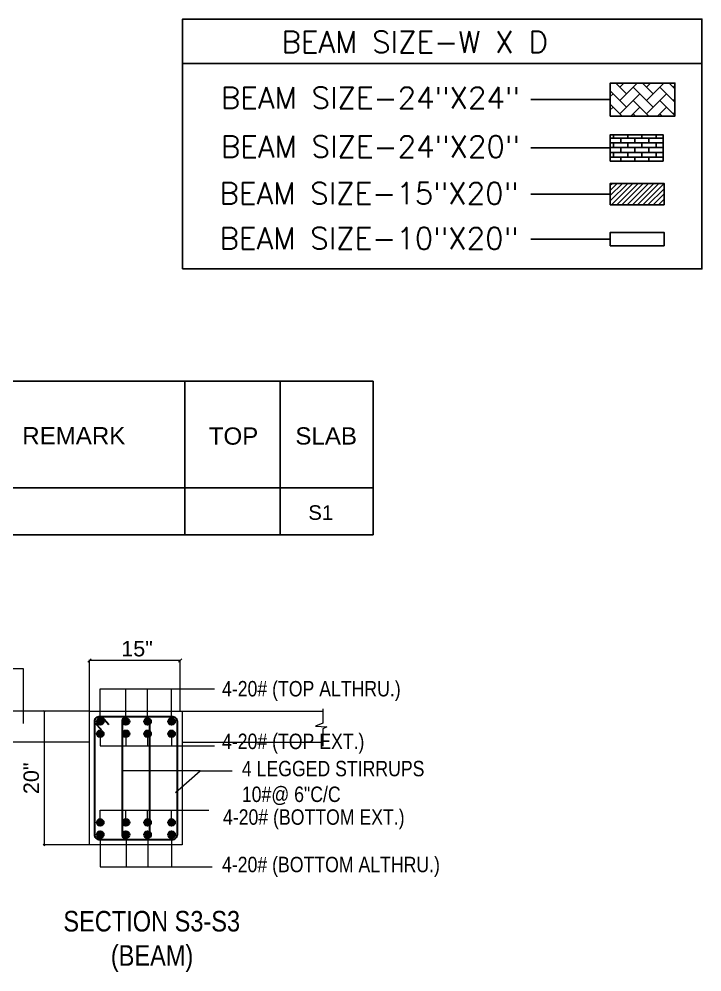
# Model space of a CAD drawing. Header units: inches. Extents: x 1182429 to 1211915, y -922309 to -906718.
# Drawn here: x 1185376 to 1186533, y -922305 to -920690 of the extents above; entities that cross this region are included whole.
import ezdxf
from ezdxf.enums import TextEntityAlignment as Align

# ---------------------------------------------------------------- set-up
doc = ezdxf.new("R2010")
doc.units = ezdxf.units.IN
doc.header["$LTSCALE"] = 6
doc.linetypes.add('CONTINOUS', pattern=[2000000.0, 1000000.0, 1000000.0])
doc.linetypes.add('DASHED', pattern=[0.75, 0.5, -0.25])
for name, color, linetype in [('A-CUTOUT', 3, 'CONTINOUS'), ('DIM', 7, 'Continuous'), ('door', 5, 'Continuous'), ('FITTING', 24, 'Continuous'), ('RE', 7, 'Continuous'), ('WAL', 7, 'Continuous')]:
    doc.layers.add(name, color=color, linetype=linetype)
for name, color, linetype, lineweight in [('Base Beam', 1, 'DASHED', 20), ('DIM 1', 10, 'Continuous', 15), ('HAT', 251, 'Continuous', 0), ('plan', 7, 'Continuous', 5), ('REINF', 5, 'Continuous', 30), ('TEX', 250, 'Continuous', 30), ('txt3', 3, 'Continuous', 9), ('W', 250, 'Continuous', 5)]:
    doc.layers.add(name, color=color, linetype=linetype, lineweight=lineweight)
doc.styles.add('A', font='arial.ttf')
doc.styles.add('ARI', font='arial.ttf')
doc.styles.add('ROMANS', font='romans.shx')
doc.dimstyles.new('Copy of AA', dxfattribs={"dimtxt": 15, "dimasz": 4, "dimexe": 5, "dimexo": 0, "dimgap": 0.09, "dimtad": 0, "dimdec": 0, "dimzin": 0, "dimdsep": 46, "dimlunit": 3, "dimtxsty": 'ARI', "dimblk": 'ARCHTICK', "dimcen": 0.09, "dimclrt": 7, "dimadec": 0, "dimazin": 0, "dimtfac": 1, "dimtdec": 0, "dimtofl": 0, "dimtmove": 0, "dimatfit": 3, "dimfxl": 0.18, "dimtolj": 1, "dimtzin": 0, "dimlwd": 9, "dimlwe": 9, "dimarcsym": 0})

# ---------------------------------------------------------------- blocks, each defined once
blk = doc.blocks.new('_ARCHTICK')
at = {"color": 0, "linetype": 'ByBlock', "const_width": 0.15}
blk.add_lwpolyline([(-0.5, -0.5), (0.5, 0.5)], dxfattribs=at)
blk = doc.blocks.new('_Oblique')
at = {"layer": 'DIM', "color": 0, "lineweight": -2}
blk.add_line((-0.5, -0.5), (0.5, 0.5), dxfattribs=at)

msp = doc.modelspace()

# ---------------------------------------------------------------- hatches: boundary and pattern name
at = {"layer": 'A-CUTOUT', "ltscale": 0.3}
h = msp.add_hatch(dxfattribs=at)
h.set_pattern_fill('AR-BRSTD', color=256, scale=3)
h.set_pattern_definition([(0, (618123.327, -414964.731), (0, 8.001), []), (90, (618123.327, -414964.731), (-12, 8.001), [8.001, -8.001])])
h.paths.add_polyline_path([(1186377.7, -920930.8), (1186467.1, -920930.8), (1186467.1, -920886.2), (1186377.7, -920886.2)])
at = {"layer": 'door', "ltscale": 0.3}
h = msp.add_hatch(dxfattribs=at)
h.set_pattern_fill('AR-HBONE', color=256, scale=4)
h.set_pattern_definition([(45, (617993.14, -415240.992), (2e-15, 22.627417), [48, -16]), (135, (618004.454, -415229.678), (2e-15, 22.627417), [48, -16])])
h.paths.add_polyline_path([(1186377.7, -920854.5), (1186487.2, -920854.5), (1186487.2, -920798.6), (1186377.7, -920798.6)])
at = {"layer": 'FITTING', "ltscale": 0.3}
h = msp.add_hatch(dxfattribs=at)
h.set_pattern_fill('ANSI31', color=256, scale=50)
h.set_pattern_definition([(45, (486390.643, -383839.887), (-4.419417382, 4.419417382), [])])
h.paths.add_polyline_path([(1186377.7, -921004.8), (1186468.9, -921004.8), (1186468.9, -920968.5), (1186377.7, -920968.5)])
at = {"layer": 'REINF', "ltscale": 0.3}
h = msp.add_hatch(color=256, dxfattribs=at)
h.dxf.hatch_style = 1
edge = h.paths.add_edge_path()
edge.add_arc((1185513.4, -921880.2), 5.75, 0, 360)
h = msp.add_hatch(color=256, dxfattribs=at)
h.dxf.hatch_style = 1
edge = h.paths.add_edge_path()
edge.add_arc((1185557, -921880.2), 5.75, 0, 360)
h = msp.add_hatch(color=256, dxfattribs=at)
h.dxf.hatch_style = 1
edge = h.paths.add_edge_path()
edge.add_arc((1185593.7, -921880.2), 5.75, 0, 360)
h = msp.add_hatch(color=256, dxfattribs=at)
h.dxf.hatch_style = 1
edge = h.paths.add_edge_path()
edge.add_arc((1185634.3, -921880.2), 5.75, 0, 360)
h = msp.add_hatch(color=256, dxfattribs=at)
h.dxf.hatch_style = 1
edge = h.paths.add_edge_path()
edge.add_arc((1185513.4, -921901), 5.75, 0, 360)
h = msp.add_hatch(color=256, dxfattribs=at)
h.dxf.hatch_style = 1
edge = h.paths.add_edge_path()
edge.add_arc((1185557, -921901), 5.75, 0, 360)
h = msp.add_hatch(color=256, dxfattribs=at)
h.dxf.hatch_style = 1
edge = h.paths.add_edge_path()
edge.add_arc((1185593.7, -921901), 5.75, 0, 360)
h = msp.add_hatch(color=256, dxfattribs=at)
h.dxf.hatch_style = 1
edge = h.paths.add_edge_path()
edge.add_arc((1185634.3, -921901), 5.75, 0, 360)
h = msp.add_hatch(color=256, dxfattribs=at)
h.dxf.hatch_style = 1
edge = h.paths.add_edge_path()
edge.add_arc((1185513.4, -922051.2), 5.75, 0, 360)
h = msp.add_hatch(color=256, dxfattribs=at)
h.dxf.hatch_style = 1
edge = h.paths.add_edge_path()
edge.add_arc((1185513.4, -922051.2), 5.75, 0, 360)
h = msp.add_hatch(color=256, dxfattribs=at)
h.dxf.hatch_style = 1
edge = h.paths.add_edge_path()
edge.add_arc((1185557, -922051.2), 5.75, 0, 360)
h = msp.add_hatch(color=256, dxfattribs=at)
h.dxf.hatch_style = 1
edge = h.paths.add_edge_path()
edge.add_arc((1185593.7, -922051.2), 5.75, 0, 360)
h = msp.add_hatch(color=256, dxfattribs=at)
h.dxf.hatch_style = 1
edge = h.paths.add_edge_path()
edge.add_arc((1185634.3, -922051.2), 5.75, 0, 360)
h = msp.add_hatch(color=256, dxfattribs=at)
h.dxf.hatch_style = 1
edge = h.paths.add_edge_path()
edge.add_arc((1185634.3, -922051.2), 5.75, 0, 360)
h = msp.add_hatch(color=256, dxfattribs=at)
h.dxf.hatch_style = 1
edge = h.paths.add_edge_path()
edge.add_arc((1185513.4, -922071.9), 5.75, 0, 360)
h = msp.add_hatch(color=256, dxfattribs=at)
h.dxf.hatch_style = 1
edge = h.paths.add_edge_path()
edge.add_arc((1185557, -922071.9), 5.75, 0, 360)
h = msp.add_hatch(color=256, dxfattribs=at)
h.dxf.hatch_style = 1
edge = h.paths.add_edge_path()
edge.add_arc((1185593.7, -922071.9), 5.75, 0, 360)
h = msp.add_hatch(color=256, dxfattribs=at)
h.dxf.hatch_style = 1
edge = h.paths.add_edge_path()
edge.add_arc((1185634.3, -922071.9), 5.75, 0, 360)

# ---------------------------------------------------------------- linework, layer by layer
for p, q in [((1182999.5, -921303.9), (1185975.7, -921303.9)), ((1185112.3, -921303.9), (1185647.6, -921303.9)), ((1185558.3, -921303.9), (1185725.1, -921303.9)), ((1185656.8, -921303.9), (1185656.8, -921563.8)), ((1185818.2, -921303.9), (1185818.2, -921563.8)), ((1185818.2, -921303.9), (1185818.2, -921563.8)), ((1185975.7, -921303.9), (1185975.7, -921563.8)), ((1185975.7, -921303.9), (1185975.7, -921563.8)), ((1185656.8, -921396.6), (1185656.8, -921563.8)), ((1185818.2, -921396.6), (1185818.2, -921563.8)), ((1185818.2, -921396.6), (1185818.2, -921563.8)), ((1185975.7, -921396.6), (1185975.7, -921563.8)), ((1182999.5, -921484.1), (1185975.7, -921484.1)), ((1182999.5, -921563.8), (1185975.7, -921563.8))]:
    msp.add_line(p, q)
at = {"layer": 'Base Beam', "linetype": 'Continuous', "ltscale": 0.3}
msp.add_lwpolyline([(1185495.4, -921862.8), (1185652.3, -921862.8), (1185652.3, -922089.3), (1185495.4, -922089.3)], close=True, dxfattribs=at)
at = {"layer": 'DIM 1', "color": 3, "ltscale": 0.3}
for p, q in [((1185513.4, -921880.2), (1185513.4, -921824.8)), ((1185513.4, -921824.8), (1185706.8, -921824.8)), ((1185557, -921880.2), (1185557, -921824.8)), ((1185593.7, -921880.2), (1185593.7, -921824.8)), ((1185634.3, -921880.2), (1185634.3, -921824.8)), ((1185513.4, -921901.2), (1185513.4, -921921.4)), ((1185557, -921901.2), (1185557, -921921.4)), ((1185593.7, -921901.2), (1185593.7, -921921.4)), ((1185634.3, -921901.2), (1185634.3, -921921.4)), ((1185513.4, -921921.4), (1185706.8, -921921.4)), ((1185513.4, -922030.7), (1185697.5, -922030.7)), ((1185513.4, -922051), (1185513.4, -922030.7)), ((1185557, -922051), (1185557, -922030.7)), ((1185593.7, -922051), (1185593.7, -922030.7)), ((1185634.3, -922051), (1185634.3, -922030.7)), ((1185513.4, -922051), (1185513.4, -922035.2)), ((1185634.3, -922051), (1185634.3, -922035.2)), ((1185513.4, -922071.9), (1185513.4, -922126.6)), ((1185557.2, -922071.9), (1185557.2, -922126.6)), ((1185594.1, -922071.9), (1185594.1, -922126.6)), ((1185634.3, -922071.9), (1185634.3, -922126.6)), ((1185513.4, -922126.6), (1185703.1, -922126.6))]:
    msp.add_line(p, q, dxfattribs=at)
at = {"layer": 'DIM 1', "color": 7, "lineweight": 5, "ltscale": 0.3}
for p, q in [((1185495.4, -921862.8), (1185416.8, -921862.8)), ((1185418.2, -921861.4), (1185418.2, -922090.8)), ((1185495.4, -922089.3), (1185416.8, -922089.3))]:
    msp.add_line(p, q, dxfattribs=at)
at = {"layer": 'HAT', "color": 46, "lineweight": 0, "ltscale": 0.3}
for p, q in [((1185495.4, -921862.8), (1185257.4, -921862.8)), ((1185652.3, -921862.8), (1185890.4, -921862.8)), ((1185495.4, -921915.1), (1185257.4, -921915.1)), ((1185652.3, -921915.1), (1185890.4, -921915.1))]:
    msp.add_line(p, q, dxfattribs=at)
msp.add_lwpolyline([(1185890.4, -921859), (1185890.4, -921883.3), (1185878.1, -921887.9), (1185897.2, -921889.4), (1185890.4, -921892.5), (1185890.4, -921922)], dxfattribs=at)
at = {"layer": 'plan', "ltscale": 0.6}
for p in [(1184546.5, -921563.8), (1185052.7, -921563.8)]:
    msp.add_line(p, (1185539.6, -921563.8), dxfattribs=at)
at = {"layer": 'RE', "color": 7, "linetype": 'Continuous', "lineweight": 25, "ltscale": 75}
for p, q in [((1185768.5, -921113.5), (1186533.1, -921113.5)), ((1185211.1, -921563.8), (1185975.7, -921563.8))]:
    msp.add_line(p, q, dxfattribs=at)
at = {"layer": 'REINF', "ltscale": 0.3}
for p, q in [((1185516.1, -921871.5), (1185528, -921885.2)), ((1185504.5, -921882.2), (1185515.2, -921893.6))]:
    msp.add_line(p, q, dxfattribs=at)
for points in [[(1185512.9, -921871.5), (1185634.8, -921871.5, -0.414214), (1185643.6, -921880.2), (1185643.6, -922071.9, -0.414214), (1185634.8, -922080.6), (1185512.9, -922080.6, -0.414214), (1185504.2, -922071.9), (1185504.2, -921880.2, -0.414214)], [(1185512.9, -921871.5), (1185588, -921871.5, -0.414214), (1185596.7, -921880.2), (1185596.7, -922071.9, -0.414214), (1185588, -922080.6), (1185512.9, -922080.6, -0.414214), (1185504.2, -922071.9), (1185504.2, -921880.2, -0.414214)], [(1185559.7, -921871.5), (1185634.8, -921871.5, -0.414214), (1185643.6, -921880.2), (1185643.6, -922071.9, -0.414214), (1185634.8, -922080.6), (1185559.7, -922080.6, -0.414214), (1185551, -922071.9), (1185551, -921880.2, -0.414214)]]:
    msp.add_lwpolyline(points, format="xyb", close=True, dxfattribs=at)
for centre in [(1185513.4, -921880.2), (1185557, -921880.2), (1185593.7, -921880.2), (1185634.3, -921880.2), (1185513.4, -921901), (1185557, -921901), (1185593.7, -921901), (1185634.3, -921901), (1185513.4, -922051.2), (1185513.4, -922051.2), (1185557, -922051.2), (1185593.7, -922051.2), (1185634.3, -922051.2), (1185634.3, -922051.2), (1185513.4, -922071.9), (1185557, -922071.9), (1185593.7, -922071.9), (1185634.3, -922071.9)]:
    msp.add_circle(centre, 5.75, dxfattribs=at)
at = {"layer": 'TEX', "lineweight": 25, "ltscale": 0.3}
for p, q in [((1186243.3, -920826.5), (1186377.7, -920826.5)), ((1186243.3, -920908.5), (1186377.7, -920908.5)), ((1186243.3, -920986.6), (1186377.7, -920986.6)), ((1186243.3, -921062.8), (1186377.7, -921062.8))]:
    msp.add_line(p, q, dxfattribs=at)
for points in [[(1185653, -921113.5), (1186533.1, -921113.5), (1186533.1, -920690.2), (1185653, -920690.2)], [(1185653, -920690.2), (1186533.1, -920690.2), (1186533.1, -920765.2), (1185653, -920765.2)], [(1186377.7, -920854.5), (1186487.2, -920854.5), (1186487.2, -920798.6), (1186377.7, -920798.6)], [(1186377.7, -920930.8), (1186467.1, -920930.8), (1186467.1, -920886.2), (1186377.7, -920886.2)], [(1186377.7, -921004.8), (1186468.9, -921004.8), (1186468.9, -920968.5), (1186377.7, -920968.5)], [(1186377.7, -921074.1), (1186468.9, -921074.1), (1186468.9, -921051.5), (1186377.7, -921051.5)]]:
    msp.add_lwpolyline(points, close=True, dxfattribs=at)
at = {"layer": 'W', "color": 1, "lineweight": 5, "ltscale": 20}
msp.add_line((1185653, -921113.5), (1186435.6, -921113.5), dxfattribs=at)
at = {"layer": 'W', "color": 1, "lineweight": 5, "ltscale": 10}
for p, q in [((1185648.9, -921776.9), (1185494, -921776.9)), ((1185495.4, -921862.8), (1185495.4, -921775.5)), ((1185648.9, -921862.8), (1185648.9, -921775.5))]:
    msp.add_line(p, q, dxfattribs=at)
at = {"layer": 'W', "color": 1, "ltscale": 10}
msp.add_line((1185682.5, -921964), (1185551, -921964), dxfattribs=at)

# ---------------------------------------------------------------- block references
at = {"layer": 'DIM 1', "color": 7, "lineweight": 5, "ltscale": 0.3, "xscale": 2.904, "yscale": 2.904, "zscale": 2.904}
for p, rotation in [((1185418.2, -921862.8), 90), ((1185418.2, -922089.3), 270)]:
    msp.add_blockref('_Oblique', p, dxfattribs=dict(at, rotation=rotation))
at = {"layer": 'W', "color": 7, "lineweight": 5, "ltscale": 10, "xscale": 5.808000000000001, "yscale": 5.808000000000001, "zscale": 5.808000000000001, "rotation": 180}
msp.add_blockref('_Oblique', (1185495.4, -921776.9), dxfattribs=at)
at = {"layer": 'W', "color": 7, "lineweight": 5, "ltscale": 10, "xscale": 5.808000000000001, "yscale": 5.808000000000001, "zscale": 5.808000000000001}
msp.add_blockref('_Oblique', (1185648.9, -921776.9), dxfattribs=at)

# ---------------------------------------------------------------- texts
at = {"style": 'A'}
for s, height, p in [('REMARK', 29.23, (1185381.3, -921410.6)), ('TOP', 29.23, (1185697.3, -921411.2)), ('SLAB', 29.23, (1185844.1, -921411)), ('S1', 24.71, (1185866, -921538.6))]:
    msp.add_text(s, height=height, dxfattribs=at).set_placement(p)
at = {"layer": 'TEX', "lineweight": 25, "ltscale": 0.3, "style": 'ROMANS'}
msp.add_text('BEAM SIZE-W X D ', height=36.597, rotation=0.0047, dxfattribs=at).set_placement((1186058.8, -920729.1), align=Align.MIDDLE_CENTER)
at = {"layer": 'txt3', "ltscale": 0.3, "style": 'ARI'}
msp.add_text('15"', height=26.14, dxfattribs=at).set_placement((1185549, -921769.9))
msp.add_text('20"', height=26.14, rotation=90, dxfattribs=at).set_placement((1185409.5, -922003.2))
at = {"layer": 'txt3', "ltscale": 0.3, "attachment_point": 1, "style": 'ARI'}
for s, insert, char_height, width in [('{\\fArial Narrow|b0|i0|c0|p34;4-20# (TOP ALTHRU.)}', (1185719.8, -921811.6), 26.136, 1832.114), ('{\\fArial Narrow|b0|i0|c0|p34;4-20# (TOP EXT.)}', (1185719.8, -921900.8), 26.136, 1832.114), ('{\\fArial Narrow|b0|i0|c0|p34;4 LEGGED STIRRUPS\\P10#@ 6"C/C}', (1185753.4, -921946.9), 26.136, 1832.114), ('{\\fArial Narrow|b0|i0|c0|p34;4-20# (BOTTOM EXT.)}', (1185721.4, -922029), 26.136, 1832.114), ('{\\fArial Narrow|b0|i0|c0|p34;4-20# (BOTTOM ALTHRU.)}', (1185719.8, -922109.4), 26.136, 1832.114), ('\\pi129.5747;{\\fArial Narrow|b0|i0|c0|p34;SECTION S3-S3\\P\\pi210.0151;(BEAM)}', (1185321.4, -922201.1), 34.848, 554.906)]:
    msp.add_mtext(s, dxfattribs=dict(at, insert=insert, char_height=char_height, width=width))
at = {"layer": 'WAL', "lineweight": 5, "style": 'ROMANS'}
for s, p in [('BEAM SIZE-24"X24" ', (1185983.6, -920823.6)), ('BEAM SIZE-24"X20" ', (1185983.6, -920906.2)), ('BEAM SIZE-15"X20"', (1185968.8, -920985.6)), ('BEAM SIZE-10"X20"', (1185968.8, -921061.8))]:
    msp.add_text(s, height=36.597, rotation=0.0047, dxfattribs=at).set_placement(p, align=Align.MIDDLE_CENTER)

# ---------------------------------------------------------------- leaders
at = {"layer": 'DIM 1', "ltscale": 0.3}
for points, override in [([(1185383.2, -921883.4), (1185383.2, -921790.8), (1185315.8, -921790.8)], {"dimasz": 2, "dimarcsym": 1}), ([(1185640.8, -922000.3), (1185682.5, -921964), (1185736.9, -921964)], {"dimasz": 2, "dimgap": 0.09, "dimtad": 0, "dimarcsym": 1})]:
    msp.add_leader(points, dimstyle='Copy of AA', override=override, dxfattribs=at)

doc.saveas('drawing.dxf')
